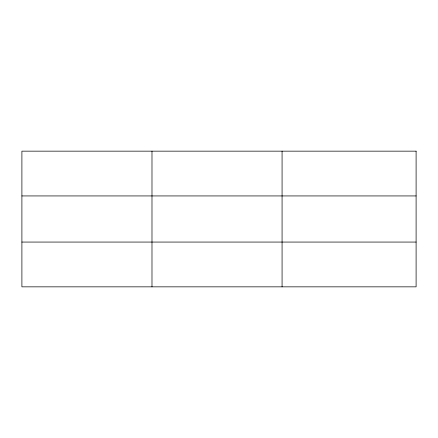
<?xml version="1.0" encoding="UTF-8"?>
<svg xmlns="http://www.w3.org/2000/svg" width="438" height="438" viewBox="0 0 438 438"><rect width="100%" height="100%" fill="white"/><g stroke="black" fill="none" stroke-linecap="round" stroke-linejoin="round"><path stroke-width="0.66" d="M151.986 151.154L151.986 286.846M282.072 151.154L282.072 286.846M21.9 195.934L416.1 195.934M21.9 242.066L416.1 242.066M416.1 151.154L416.1 286.846L21.9 286.846L21.9 151.154L416.1 151.154"/></g></svg>
